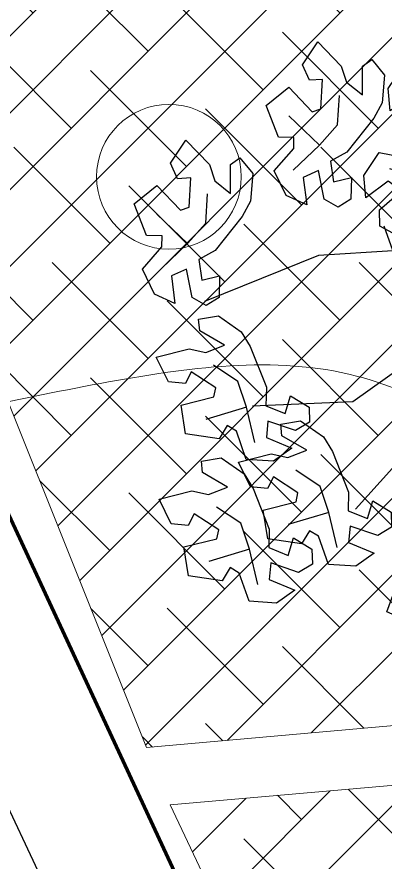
# Model space of a CAD drawing. Header units: millimetres. Extents: x 5637 to 6048, y 3385 to 3927.
# Drawn here: x 5682.96 to 5685.5, y 3628.25 to 3634.09 of the extents above; entities that cross this region are included whole.
import ezdxf

# ---------------------------------------------------------------- set-up
doc = ezdxf.new("R2010")
doc.units = ezdxf.units.MM
doc.layers.add('Contour Lines', color=253, linetype='Continuous')
doc.layers.add('trees old', color=116, linetype='Continuous')
doc.layers.add('fences', color=224, linetype='ограждение1', lineweight=80)
doc.layers.add('road', color=19, linetype='Continuous', lineweight=30)
doc.layers.add('plants1', color=7, linetype='Continuous', true_color=0x89ee5d)
doc.linetypes.add('ограждение1', pattern='A,0.25,-0.1,[133,ltypeshp.shx,S=0.1,R=0,X=-0.1,Y=0],-0.1,1', length=1.45)
pattern_1 = [(45, (2816.368087035456, -1263.747613335156), (-0.2651650429449553, 0.2651650429449554), []), (135, (2816.368087035456, -1263.747613335156), (-0.795495128834866, 0.2651650429449554), [0.9375, -0.5625])]

# ---------------------------------------------------------------- blocks, each defined once
blk = doc.blocks.new('212')
at = {"color": 48, "linetype": 'Continuous'}
for p, q in [((2813.16007876276, 4856.988571532712), (2813.306924864561, 4857.172663950223)), ((2813.306924864561, 4857.172663950223), (2813.494752338661, 4857.100017153288)), ((2813.494752338661, 4857.100017153288), (2813.429771482525, 4856.874955836553)), ((2813.607754812719, 4856.999659603623), (2813.676528172536, 4857.095839370851)), ((2813.676528172536, 4857.095839370851), (2813.867425895319, 4857.083225265852)), ((2812.245819424383, 4856.904788681891), (2812.352204320286, 4857.063799926326)), ((2812.352204320286, 4857.063799926326), (2812.514346156469, 4856.894903521278)), ((2813.867425895319, 4857.083225265852), (2813.802232425158, 4856.858343676233)), ((2813.212022623159, 4856.895204767917), (2813.16007876276, 4856.988571532712)), ((2813.16007876276, 4856.988571532712), (2813.16007876276, 4856.988571532712)), ((2813.254826192702, 4856.715811524313), (2813.323062952981, 4857.001099264884)), ((2813.658065874358, 4856.923607340262), (2813.607754812719, 4856.999659603623)), ((2812.66049170334, 4856.894046011892), (2812.72492325084, 4856.940200958462)), ((2812.72492325084, 4856.940200958462), (2812.813390427101, 4856.833483598158)), ((2813.476869568261, 4856.833131788528), (2813.658065874358, 4856.923607340262)), ((2812.294724939838, 4856.797143378532), (2812.245819424383, 4856.904788681891)), ((2812.514346156469, 4856.894903521278), (2812.551439742208, 4856.783326375136)), ((2812.660300125138, 4856.69589345905), (2812.66049170334, 4856.894046011892)), ((2812.838490291782, 4856.74001050255), (2812.944498907286, 4856.897258775966)), ((2812.944498907286, 4856.897258775966), (2813.14648994017, 4856.859264946688)), ((2813.14648994017, 4856.859264946688), (2813.212022623159, 4856.895204767917)), ((2813.429771482525, 4856.874955836553), (2813.476869568261, 4856.833131788528)), ((2813.802232425158, 4856.858343676233), (2813.724159683173, 4856.770431025947)), ((2812.385761501779, 4856.802682269169), (2812.294724939838, 4856.797143378532)), ((2812.373503227253, 4856.600515445055), (2812.385761501779, 4856.802682269169)), ((2812.813390427101, 4856.833483598158), (2812.797478618271, 4856.64232777646)), ((2811.994493891349, 4856.62311520042), (2812.151323810915, 4856.749459021021)), ((2812.151323810915, 4856.749459021021), (2812.313734788445, 4856.580645897039)), ((2812.551439742208, 4856.783326375136), (2812.660300125138, 4856.69589345905)), ((2813.015238918729, 4856.787191572333), (2813.254826192702, 4856.715811524313)), ((2813.439611971621, 4856.677585822039), (2813.621025683326, 4856.767881930853)), ((2813.724159683173, 4856.770431025947), (2813.702867735457, 4856.632449946066)), ((2812.489579916574, 4856.490482937175), (2812.502097465101, 4856.692737265549)), ((2812.852986282475, 4856.585754958683), (2812.838490291782, 4856.74001050255)), ((2813.006098343679, 4856.701169885105), (2812.852986282475, 4856.585754958683)), ((2813.098490719861, 4856.634638619583), (2813.006098343679, 4856.701169885105)), ((2813.254826192702, 4856.715811524313), (2813.439611971621, 4856.677585822039)), ((2813.702867735457, 4856.632449946066), (2813.874557689517, 4856.731358251311)), ((2813.874557689517, 4856.731358251311), (2813.946749525625, 4856.698639093623)), ((2813.946749525625, 4856.698639093623), (2813.898570183789, 4856.568660939156)), ((2814.492435695307, 4856.602229441427), (2814.618771163662, 4856.691917883452)), ((2814.618771163662, 4856.691917883452), (2814.807966692855, 4856.678736401872)), ((2812.797478618271, 4856.64232777646), (2812.73980475505, 4856.536473001317)), ((2812.947172870789, 4856.502106294247), (2813.098490719861, 4856.634638619583)), ((2814.807966692855, 4856.678736401872), (2814.876059267424, 4856.484806936448)), ((2812.080492424158, 4856.403902334082), (2811.994493891349, 4856.62311520042)), ((2812.313734788445, 4856.580645897039), (2812.373503227253, 4856.600515445055)), ((2812.992142128729, 4856.389241181211), (2813.138988230535, 4856.573333598722)), ((2813.197352544476, 4856.594095979402), (2813.084689283245, 4856.505511760675)), ((2813.138988230535, 4856.573333598722), (2813.326815704629, 4856.500686801786)), ((2813.307053957218, 4856.527100710757), (2813.197352544476, 4856.594095979402)), ((2813.898570183789, 4856.568660939156), (2813.725057836506, 4856.486858744514)), ((2814.668937481915, 4856.527343359685), (2814.492435695307, 4856.602229441427)), ((2812.364080245547, 4856.349571722137), (2812.151137308482, 4856.551301960791)), ((2812.73980475505, 4856.536473001317), (2812.553634007457, 4856.300434775274)), ((2813.604547870346, 4856.483875313934), (2813.307053957218, 4856.527100710757)), ((2814.657519139453, 4856.414057384857), (2814.668937481915, 4856.527343359685)), ((2814.748008023514, 4856.562436828067), (2814.80599509669, 4856.319265867152)), ((2814.939941548436, 4856.44601714803), (2814.994835772325, 4856.53769047203)), ((2814.994835772325, 4856.53769047203), (2814.994835772325, 4856.53769047203)), ((2814.994835772325, 4856.53769047203), (2815.227680691131, 4856.502565231621)), ((2812.364080245547, 4856.349571722137), (2812.489579916574, 4856.490482937175)), ((2812.948968699862, 4856.390512855995), (2812.947172870789, 4856.502106294247)), ((2812.947172870789, 4856.502106294247), (2812.947172870789, 4856.502106294247)), ((2813.084689283245, 4856.505511760675), (2813.171182613785, 4856.413184379182)), ((2813.326815704629, 4856.500686801786), (2813.261830056917, 4856.27562520086)), ((2813.439813387112, 4856.400328967929), (2813.508591538509, 4856.496509019351)), ((2813.508591538509, 4856.496509019351), (2813.69947967813, 4856.483894345967)), ((2813.725057836506, 4856.486858744514), (2813.604547870346, 4856.483875313934)), ((2813.69947967813, 4856.483894345967), (2813.63429099955, 4856.259013040538)), ((2814.371341187078, 4856.421501192288), (2814.467085974389, 4856.478832097798)), ((2814.467085974389, 4856.478832097798), (2814.467085974389, 4856.478832097798)), ((2814.467085974389, 4856.478832097798), (2814.657519139453, 4856.414057384857)), ((2814.876059267424, 4856.484806936448), (2814.939941548436, 4856.44601714803)), ((2815.227680691131, 4856.502565231621), (2815.258688113015, 4856.303570390891)), ((2812.187326569445, 4856.402194234355), (2812.080492424158, 4856.403902334082)), ((2812.080492424158, 4856.403902334082), (2812.080492424158, 4856.403902334082)), ((2812.185690258016, 4856.327470268865), (2812.187326569445, 4856.402194234355)), ((2813.171182613785, 4856.413184379182), (2813.039941175501, 4856.34111157321)), ((2813.086879975518, 4856.116480604429), (2813.155116735795, 4856.401768345)), ((2813.490129240332, 4856.324276988761), (2813.439813387112, 4856.400328967929)), ((2814.374041537615, 4856.318005913998), (2814.371341187078, 4856.421501192288)), ((2814.80599509669, 4856.319265867152), (2815.087166063451, 4856.402808425949)), ((2811.334828469638, 4856.225636511593), (2811.441203782387, 4856.384647187642)), ((2811.441203782387, 4856.384647187642), (2811.603345334378, 4856.215755574175)), ((2812.182480897328, 4856.177766434507), (2812.364080245547, 4856.349571722137)), ((2813.039941175501, 4856.34111157321), (2812.948968699862, 4856.390512855995)), ((2813.044085989134, 4856.295874416416), (2812.992142128729, 4856.389241181211)), ((2812.992142128729, 4856.389241181211), (2812.992142128729, 4856.389241181211)), ((2814.538798593485, 4856.361446440616), (2814.502092497334, 4856.240380813962)), ((2814.671839157597, 4856.308169070695), (2814.538798593485, 4856.361446440616)), ((2812.051791515508, 4856.171539424296), (2812.185690258016, 4856.327470268865)), ((2812.553634007457, 4856.300434775274), (2812.4407588816, 4856.238933523175)), ((2812.670539283017, 4856.140679298473), (2812.776552690101, 4856.297927856079)), ((2812.776552690101, 4856.297927856079), (2812.978538931405, 4856.25993374261)), ((2812.978538931405, 4856.25993374261), (2813.044085989134, 4856.295874416416)), ((2813.261830056917, 4856.27562520086), (2813.308923351076, 4856.233800868643)), ((2813.308923351076, 4856.233800868643), (2813.490129240332, 4856.324276988761)), ((2814.502092497334, 4856.240380813962), (2814.374041537615, 4856.318005913998)), ((2814.668665160291, 4856.179677341532), (2814.671839157597, 4856.308169070695)), ((2814.80599509669, 4856.319265867152), (2814.865282057154, 4856.140114575103)), ((2815.258688113015, 4856.303570390891), (2815.03129120358, 4856.247326705528)), ((2811.383733700905, 4856.117995999814), (2811.334828469638, 4856.225636511593)), ((2811.749500748599, 4856.214893841594), (2811.81392271294, 4856.261048219779)), ((2811.81392271294, 4856.261048219779), (2811.90239947236, 4856.154331427861)), ((2812.4407588816, 4856.238933523175), (2812.461140691871, 4856.097077010296)), ((2813.63429099955, 4856.259013040538), (2813.556213465988, 4856.171100106062)), ((2814.105834354394, 4856.127201132689), (2814.232179690104, 4856.216885351516)), ((2814.232179690104, 4856.216885351516), (2814.421356052976, 4856.203702733167)), ((2815.03129120358, 4856.247326705528), (2815.018606759961, 4856.185627465327)), ((2811.603345334378, 4856.215755574175), (2811.640448219082, 4856.104183788001)), ((2811.749309170393, 4856.016741288751), (2811.749500748599, 4856.214893841594)), ((2812.134959262877, 4856.001108532534), (2812.051791515508, 4856.171539424296)), ((2812.356221582518, 4856.173592924963), (2812.252396204944, 4856.126842154663)), ((2812.395337466896, 4855.976276303529), (2812.356221582518, 4856.173592924963)), ((2812.847297493121, 4856.187860936643), (2813.086879975518, 4856.116480604429)), ((2813.271665754432, 4856.078254902154), (2813.45307467456, 4856.168550726774)), ((2813.556213465988, 4856.171100106062), (2813.534921518273, 4856.033119026181)), ((2814.421356052976, 4856.203702733167), (2814.489448343352, 4856.009778059324)), ((2814.779988041633, 4855.900418510245), (2814.668665160291, 4856.179677341532)), ((2815.018606759961, 4856.185627465327), (2815.187564526233, 4856.073927746558)), ((2811.47476096388, 4856.123529530487), (2811.383733700905, 4856.117995999814)), ((2811.462512272508, 4855.921363274757), (2811.47476096388, 4856.123529530487)), ((2811.640448219082, 4856.104183788001), (2811.749309170393, 4856.016741288751)), ((2811.90239947236, 4856.154331427861), (2811.886482871948, 4855.963175321971)), ((2812.252396204944, 4856.126842154663), (2812.275805949245, 4855.936527908528)), ((2812.461140691871, 4856.097077010296), (2812.584349417527, 4856.125820615424)), ((2812.584349417527, 4856.125820615424), (2812.581140056839, 4855.976116781067)), ((2812.685044856867, 4855.98642432299), (2812.670539283017, 4856.140679298473)), ((2812.838147334913, 4856.101838681027), (2812.685044856867, 4855.98642432299)), ((2812.930554085834, 4856.035308268082), (2812.838147334913, 4856.101838681027)), ((2813.086879975518, 4856.116480604429), (2813.271665754432, 4856.078254902154)), ((2813.534921518273, 4856.033119026181), (2813.706621055491, 4856.132027899811)), ((2813.706621055491, 4856.132027899811), (2813.77880330844, 4856.099308173739)), ((2814.282346008352, 4856.052310827749), (2814.105834354394, 4856.127201132689)), ((2814.865282057154, 4856.140114575103), (2815.034183296111, 4856.028151848154)), ((2815.187564526233, 4856.073927746558), (2815.228279306609, 4856.15553749849)), ((2815.228279306609, 4856.15553749849), (2815.345958750268, 4856.1440623792)), ((2815.345958750268, 4856.1440623792), (2815.430472145525, 4855.972427446607)), ((2811.083493353446, 4855.943962461738), (2811.24033285617, 4856.070306850722)), ((2811.24033285617, 4856.070306850722), (2811.402734250542, 4855.901493158356)), ((2813.56237974049, 4855.969280748158), (2813.68871520885, 4856.058969190183)), ((2813.68871520885, 4856.058969190183), (2813.877911022231, 4856.045782917024)), ((2813.77880330844, 4856.099308173739), (2813.730623966606, 4855.969330019271)), ((2813.877911022231, 4856.045782917024), (2813.94599852103, 4855.851857958988)), ((2814.270927665891, 4855.939024852921), (2814.282346008352, 4856.052310827749)), ((2814.361406966797, 4856.087403727746), (2814.419384456812, 4855.844232198449)), ((2814.553345283297, 4855.970984331901), (2814.608234431411, 4856.062662163289)), ((2814.608234431411, 4856.062662163289), (2814.608234431411, 4856.062662163289)), ((2814.608234431411, 4856.062662163289), (2814.841089217568, 4856.027532699683)), ((2811.578588961833, 4855.811330766876), (2811.591096643005, 4856.013589318448)), ((2812.275805949245, 4855.936527908528), (2812.134959262877, 4856.001108532534)), ((2812.779236236763, 4855.902775942746), (2812.930554085834, 4856.035308268082)), ((2813.029411118872, 4855.994765343709), (2812.916752649218, 4855.906181409171)), ((2813.13911253161, 4855.927770075066), (2813.029411118872, 4855.994765343709)), ((2813.984740130356, 4855.946468091968), (2814.080484917669, 4856.003798997477)), ((2814.080484917669, 4856.003798997477), (2814.080484917669, 4856.003798997477)), ((2814.080484917669, 4856.003798997477), (2814.270927665891, 4855.939024852921)), ((2814.489448343352, 4856.009778059324), (2814.553345283297, 4855.970984331901)), ((2814.841089217568, 4856.027532699683), (2814.872077473136, 4855.828536722186)), ((2811.169496677837, 4855.724749879591), (2811.083493353446, 4855.943962461738)), ((2811.886482871948, 4855.963175321971), (2811.828813800309, 4855.857320831019)), ((2812.49287187074, 4855.922037444489), (2812.395337466896, 4855.976276303529)), ((2812.395337466896, 4855.976276303529), (2812.395337466896, 4855.976276303529)), ((2812.581140056839, 4855.976116781067), (2812.49287187074, 4855.922037444489)), ((2813.436611236319, 4855.884544962435), (2813.13911253161, 4855.927770075066)), ((2813.730623966606, 4855.969330019271), (2813.557121202475, 4855.887528393014)), ((2813.738881527097, 4855.894394666418), (2813.56237974049, 4855.969280748158)), ((2813.817952352893, 4855.929483343219), (2813.875934350296, 4855.686316889695)), ((2813.987440480894, 4855.842972813678), (2813.984740130356, 4855.946468091968)), ((2814.419384456812, 4855.844232198449), (2814.700574305696, 4855.927780685593)), ((2815.087955568337, 4855.940115488473), (2814.957803237691, 4855.88956732468)), ((2815.203130910835, 4855.91646114416), (2815.087955568337, 4855.940115488473)), ((2815.430472145525, 4855.972427446607), (2815.203130910835, 4855.91646114416)), ((2811.453089290806, 4855.67041955184), (2811.240146353744, 4855.872149790492)), ((2811.402734250542, 4855.901493158356), (2811.462512272508, 4855.921363274757)), ((2812.781022482673, 4855.791181936108), (2812.779236236763, 4855.902775942746)), ((2812.779236236763, 4855.902775942746), (2812.779236236763, 4855.902775942746)), ((2812.916752649218, 4855.906181409171), (2813.003236396595, 4855.813853459297)), ((2813.557121202475, 4855.887528393014), (2813.436611236319, 4855.884544962435)), ((2813.727463184637, 4855.78110869159), (2813.738881527097, 4855.894394666418)), ((2814.009885593625, 4855.81306845476), (2814.064779817507, 4855.904741778759)), ((2814.064779817507, 4855.904741778759), (2814.064779817507, 4855.904741778759)), ((2814.064779817507, 4855.904741778759), (2814.297624736314, 4855.869616538352)), ((2814.152197536764, 4855.886413340298), (2814.11548185745, 4855.765347145256)), ((2814.285242608266, 4855.833141046147), (2814.152197536764, 4855.886413340298)), ((2814.297624736314, 4855.869616538352), (2814.328632158197, 4855.670621697624)), ((2814.842824428766, 4855.7975423741), (2814.779988041633, 4855.900418510245)), ((2814.957803237691, 4855.88956732468), (2815.129315988288, 4855.790323929658)), ((2811.453089290806, 4855.67041955184), (2811.578588961833, 4855.811330766876)), ((2811.828813800309, 4855.857320831019), (2811.642633185366, 4855.621286828172)), ((2813.003236396595, 4855.813853459297), (2812.871994958316, 4855.741780653326)), ((2813.441285232261, 4855.788552499021), (2813.537030019573, 4855.84588340453)), ((2813.537030019573, 4855.84588340453), (2813.537030019573, 4855.84588340453)), ((2813.537030019573, 4855.84588340453), (2813.727463184637, 4855.78110869159)), ((2813.94599852103, 4855.851857958988), (2814.009885593625, 4855.81306845476)), ((2814.11548185745, 4855.765347145256), (2813.987440480894, 4855.842972813678)), ((2814.28207847831, 4855.704645093788), (2814.285242608266, 4855.833141046147)), ((2814.419384456812, 4855.844232198449), (2814.478681000433, 4855.665081474782)), ((2814.872077473136, 4855.828536722186), (2814.644680563701, 4855.772293036823)), ((2812.871994958316, 4855.741780653326), (2812.781022482673, 4855.791181936108)), ((2812.97816563348, 4855.31792952516), (2812.81147262146, 4855.790804926833)), ((2813.443985582798, 4855.685057220732), (2813.441285232261, 4855.788552499021)), ((2813.875934350296, 4855.686316889695), (2814.157110108634, 4855.769859732682)), ((2814.644680563701, 4855.772293036823), (2814.632015286403, 4855.710594933391)), ((2815.000420175642, 4855.688188462853), (2814.842824428766, 4855.7975423741)), ((2815.129315988288, 4855.790323929658), (2815.137076276897, 4855.711449825403)), ((2811.276335614704, 4855.723042064057), (2811.169496677837, 4855.724749879591)), ((2811.169496677837, 4855.724749879591), (2811.169496677837, 4855.724749879591)), ((2811.274689720113, 4855.648317530182), (2811.276335614704, 4855.723042064057)), ((2813.608737847091, 4855.728497463156), (2813.572036542517, 4855.607432120692)), ((2813.741783202781, 4855.675220377428), (2813.608737847091, 4855.728497463156)), ((2814.393377401755, 4855.42538484154), (2814.28207847831, 4855.704645093788)), ((2814.632015286403, 4855.710594933391), (2814.800963469512, 4855.598894646238)), ((2815.137076276897, 4855.711449825403), (2815.000420175642, 4855.688188462853)), ((2811.140790977603, 4855.492386685615), (2811.274689720113, 4855.648317530182)), ((2811.271489942582, 4855.49861426421), (2811.453089290806, 4855.67041955184)), ((2813.572036542517, 4855.607432120692), (2813.443985582798, 4855.685057220732)), ((2813.738609205474, 4855.546728648262), (2813.741783202781, 4855.675220377428)), ((2813.875934350296, 4855.686316889695), (2813.93522610234, 4855.507165881836)), ((2814.328632158197, 4855.670621697624), (2814.101235248763, 4855.614378012258)), ((2814.478681000433, 4855.665081474782), (2814.647572372035, 4855.55312297103)), ((2814.800963469512, 4855.598894646238), (2814.841678249887, 4855.680504398169)), ((2814.841678249887, 4855.680504398169), (2814.959347826193, 4855.669033502074)), ((2814.959347826193, 4855.669033502074), (2815.043870520419, 4855.497403929445)), ((2811.642633185366, 4855.621286828172), (2811.529758343701, 4855.559780784492)), ((2812.356939811203, 4855.587169913345), (2811.568480681108, 4855.269705339804)), ((2812.871528484901, 4855.620416932049), (2812.356939811203, 4855.587169913345)), ((2814.101235248763, 4855.614378012258), (2814.088550805148, 4855.55267877206)), ((2811.529758343701, 4855.559780784492), (2811.550149452933, 4855.417929631578)), ((2813.849932371013, 4855.267465025397), (2813.738609205474, 4855.546728648262)), ((2814.088550805148, 4855.55267877206), (2814.257508571416, 4855.440979053289)), ((2814.257508571416, 4855.440979053289), (2814.298223351791, 4855.522588805222)), ((2814.298223351791, 4855.522588805222), (2814.415902795451, 4855.511113685929)), ((2811.223958724978, 4855.321955793852), (2811.140790977603, 4855.492386685615)), ((2811.445221044619, 4855.494440186279), (2811.341405250203, 4855.447689984365)), ((2811.484346512155, 4855.297124133232), (2811.445221044619, 4855.494440186279)), ((2813.212842867147, 4855.111737475235), (2813.244336374849, 4855.510397453063)), ((2813.244336374849, 4855.510397453063), (2813.778112038805, 4855.447632841164)), ((2813.93522610234, 4855.507165881836), (2814.104127341293, 4855.395203154888)), ((2814.415902795451, 4855.511113685929), (2814.500425205486, 4855.339488904882)), ((2814.701354511617, 4855.465082388152), (2814.571211764132, 4855.414534792743)), ((2814.816529854113, 4855.44142804384), (2814.701354511617, 4855.465082388152)), ((2815.043870520419, 4855.497403929445), (2814.816529854113, 4855.44142804384)), ((2811.341405250203, 4855.447689984365), (2811.364805411341, 4855.257375169845)), ((2811.550149452933, 4855.417929631578), (2811.673348879629, 4855.446667876742)), ((2811.673348879629, 4855.446667876742), (2811.670149102098, 4855.296964610769)), ((2814.45623267101, 4855.322514633744), (2814.393377401755, 4855.42538484154)), ((2814.571211764132, 4855.414534792743), (2814.742714931568, 4855.315290829338)), ((2811.364805411341, 4855.257375169845), (2811.223958724978, 4855.321955793852)), ((2811.581871332839, 4855.242884705808), (2811.484346512155, 4855.297124133232)), ((2811.484346512155, 4855.297124133232), (2811.484346512155, 4855.297124133232)), ((2811.670149102098, 4855.296964610769), (2811.581871332839, 4855.242884705808)), ((2814.157899613521, 4855.307166795206), (2814.027747282878, 4855.256618631412)), ((2814.273074956018, 4855.283512450891), (2814.157899613521, 4855.307166795206)), ((2814.500425205486, 4855.339488904882), (2814.273074956018, 4855.283512450891)), ((2814.613819118921, 4855.213155362531), (2814.45623267101, 4855.322514633744)), ((2814.742714931568, 4855.315290829338), (2814.750474935983, 4855.236421516664)), ((2813.912768473949, 4855.164593680832), (2813.849932371013, 4855.267465025397)), ((2814.027747282878, 4855.256618631412), (2814.199260033472, 4855.157375236389)), ((2814.750474935983, 4855.236421516664), (2814.613819118921, 4855.213155362531)), ((2811.52871876694, 4855.147708354421), (2811.665389242934, 4855.170970569546)), ((2811.665389242934, 4855.170970569546), (2811.822970615071, 4855.06161580572)), ((2814.207934644145, 4855.13840114603), (2814.296202830245, 4855.192480482604)), ((2814.296202830245, 4855.192480482604), (2814.393727650926, 4855.138241055182)), ((2814.53667849604, 4854.987675772433), (2814.513268751739, 4855.177990018567)), ((2814.513268751739, 4855.177990018567), (2814.654115153915, 4855.11341418614)), ((2814.915462128589, 4855.140834979978), (2815.003739613654, 4855.194919676518)), ((2815.003739613654, 4855.194919676518), (2815.101255135369, 4855.14067488913)), ((2815.244205696286, 4854.990114397963), (2815.220801027763, 4855.180424136709)), ((2815.220801027763, 4855.180424136709), (2815.361642638353, 4855.115848020089)), ((2811.536479055548, 4855.068834250164), (2811.52871876694, 4855.147708354421)), ((2813.212842867147, 4855.111737475235), (2813.161841549171, 4855.09889853295)), ((2813.274046719384, 4855.110972611317), (2813.212842867147, 4855.111737475235)), ((2813.334212575766, 4855.062364762293), (2813.274046719384, 4855.110972611317)), ((2814.070359429248, 4855.055239485391), (2813.912768473949, 4855.164593680832)), ((2814.199260033472, 4855.157375236389), (2814.20702032208, 4855.078501132135)), ((2814.204725283456, 4854.988697311669), (2814.207934644145, 4855.13840114603)), ((2814.393727650926, 4855.138241055182), (2814.393727650926, 4855.138241055182)), ((2814.393727650926, 4855.138241055182), (2814.432843251112, 4854.940929225328)), ((2814.654115153915, 4855.11341418614), (2814.737283185478, 4854.942978502799)), ((2814.912262066865, 4854.991136505584), (2814.915462128589, 4855.140834979978)), ((2815.101255135369, 4855.14067488913), (2815.101255135369, 4855.14067488913)), ((2815.101255135369, 4855.14067488913), (2815.140380318712, 4854.943363627661)), ((2815.361642638353, 4855.115848020089), (2815.444819968885, 4854.945417696711)), ((2811.707991806141, 4854.969590855142), (2811.536479055548, 4855.068834250164)), ((2811.822970615071, 4855.06161580572), (2811.885816585361, 4854.958740237961)), ((2813.132678953646, 4855.058677353823), (2813.122013815105, 4854.977200575157)), ((2813.161841549171, 4855.09889853295), (2813.132678953646, 4855.058677353823)), ((2813.321092999452, 4854.961628879092), (2813.334212575766, 4855.062364762293)), ((2814.20702032208, 4855.078501132135), (2814.070359429248, 4855.055239485391)), ((2814.327924425955, 4855.017440348415), (2814.204725283456, 4854.988697311669)), ((2814.348306236221, 4854.875583835537), (2814.327924425955, 4855.017440348415)), ((2815.035451910398, 4855.019874182365), (2814.912262066865, 4854.991136505584)), ((2815.055843303822, 4854.878018237871), (2815.035451910398, 4855.019874182365)), ((2811.235328258273, 4854.886721434249), (2811.462664133001, 4854.942697035663)), ((2811.462664133001, 4854.942697035663), (2811.577849058657, 4854.919043259734)), ((2811.577849058657, 4854.919043259734), (2811.707991806141, 4854.969590855142)), ((2811.885816585361, 4854.958740237961), (2811.997129883545, 4854.67948083829)), ((2813.121229512425, 4854.953131115215), (2812.593401918863, 4854.577296077027)), ((2813.122013815105, 4854.977200575157), (2813.121229512425, 4854.953131115215)), ((2813.121229512425, 4854.953131115215), (2813.175199853658, 4854.911128036661)), ((2813.275901076806, 4854.90321393998), (2813.321092999452, 4854.961628879092)), ((2814.606593803657, 4854.936751492589), (2814.424994171245, 4854.764950996536)), ((2814.432843251112, 4854.940929225328), (2814.53667849604, 4854.987675772433)), ((2814.737283185478, 4854.942978502799), (2814.603384442968, 4854.787047658231)), ((2815.3141212881, 4854.939185326539), (2815.132521655688, 4854.767384830488)), ((2815.140380318712, 4854.943363627661), (2815.244205696286, 4854.990114397963)), ((2815.444819968885, 4854.945417696711), (2815.310921226377, 4854.789486852144)), ((2811.319850668308, 4854.715096653199), (2811.235328258273, 4854.886721434249)), ((2813.175199853658, 4854.911128036661), (2813.240686953889, 4854.880141352921)), ((2813.240686953889, 4854.880141352921), (2813.275901076806, 4854.90321393998)), ((2813.275563313323, 4854.903395861256), (2813.383684374646, 4854.859478710135)), ((2814.235440693528, 4854.81408315182), (2814.348306236221, 4854.875583835537)), ((2814.942977761128, 4854.816517554156), (2815.055843303822, 4854.878018237871)), ((2811.800522569841, 4854.719044173101), (2811.631626122466, 4854.831007184245)), ((2813.383684374646, 4854.859478710135), (2813.474389565411, 4854.393982866287)), ((2814.756782771445, 4854.580482698731), (2814.942977761128, 4854.816517554156)), ((2811.478240100761, 4854.785231001648), (2811.437520528811, 4854.703620965523)), ((2811.647193075453, 4854.673530998686), (2811.478240100761, 4854.785231001648)), ((2814.049260078585, 4854.578049148974), (2814.235440693528, 4854.81408315182)), ((2814.424994171245, 4854.764950996536), (2814.299485201252, 4854.624034421537)), ((2814.424994171245, 4854.764950996536), (2814.637937392501, 4854.563215966305)), ((2814.603384442968, 4854.787047658231), (2814.601748131538, 4854.712323692741)), ((2815.132521655688, 4854.767384830488), (2815.007022268853, 4854.62646882387)), ((2815.132521655688, 4854.767384830488), (2815.345464876944, 4854.565649800254)), ((2815.310921226377, 4854.789486852144), (2815.309275615982, 4854.714757526689)), ((2811.437520528811, 4854.703620965523), (2811.319850668308, 4854.715096653199)), ((2811.859814321881, 4854.539893165244), (2811.800522569841, 4854.719044173101)), ((2814.601748131538, 4854.712323692741), (2814.708577485245, 4854.710615308821)), ((2814.708577485245, 4854.710615308821), (2814.708577485245, 4854.710615308821)), ((2814.708577485245, 4854.710615308821), (2814.794571226477, 4854.491402158291)), ((2815.309275615982, 4854.714757526689), (2815.416099893914, 4854.713053650158)), ((2815.416099893914, 4854.713053650158), (2815.416099893914, 4854.713053650158)), ((2815.416099893914, 4854.713053650158), (2815.502108009886, 4854.493841352204)), ((2811.634518214991, 4854.611832326871), (2811.647193075453, 4854.673530998686)), ((2811.997129883545, 4854.67948083829), (2811.993956170431, 4854.550984317546)), ((2813.424082542587, 4854.652135619488), (2813.037993478343, 4854.309210984502)), ((2811.407121305561, 4854.555588641506), (2811.634518214991, 4854.611832326871)), ((2812.127001241928, 4854.497712023398), (2812.16371212966, 4854.618777934245)), ((2812.16371212966, 4854.618777934245), (2812.29176308938, 4854.541152834207)), ((2813.80883813023, 4854.284409841612), (2814.091074646983, 4854.630738882629)), ((2814.299485201252, 4854.624034421537), (2814.286977235887, 4854.421780661545)), ((2815.007022268853, 4854.62646882387), (2814.994514303484, 4854.424215063881)), ((2811.438119144286, 4854.356593232394), (2811.407121305561, 4854.555588641506)), ((2811.859814321881, 4854.539893165244), (2811.578628980385, 4854.456349753873)), ((2811.917801395058, 4854.296722204331), (2811.859814321881, 4854.539893165244)), ((2812.593401918863, 4854.577296077027), (2811.901601262198, 4854.547891663305)), ((2811.993956170431, 4854.550984317546), (2812.127001241928, 4854.497712023398)), ((2812.29176308938, 4854.541152834207), (2812.294453856761, 4854.437656987534)), ((2813.991586499551, 4854.472189582251), (2814.049260078585, 4854.578049148974)), ((2814.475330329381, 4854.533871461672), (2814.415561890573, 4854.514001913655)), ((2814.637741306911, 4854.365058337692), (2814.475330329381, 4854.533871461672)), ((2814.699118491383, 4854.474628491971), (2814.756782771445, 4854.580482698731)), ((2815.182867396982, 4854.536305864007), (2815.123089375016, 4854.516435747603)), ((2815.345268791354, 4854.367492171641), (2815.182867396982, 4854.536305864007)), ((2813.975674690725, 4854.281033760552), (2813.991586499551, 4854.472189582251)), ((2814.415561890573, 4854.514001913655), (2814.403313199205, 4854.311835657927)), ((2814.794571226477, 4854.491402158291), (2814.637741306911, 4854.365058337692)), ((2814.683202175168, 4854.283467594502), (2814.699118491383, 4854.474628491971)), ((2815.123089375016, 4854.516435747603), (2815.110850266805, 4854.314270060261)), ((2815.502108009886, 4854.493841352204), (2815.345268791354, 4854.367492171641)), ((2811.725853495396, 4854.413141031792), (2811.670959271512, 4854.321467707792)), ((2811.789750151147, 4854.374352095948), (2811.725853495396, 4854.413141031792)), ((2812.008280695964, 4854.445101079157), (2811.996857561922, 4854.331814820138)), ((2812.198713861028, 4854.380326366217), (2812.008280695964, 4854.445101079157)), ((2812.096865440841, 4854.422499840841), (2812.233516466323, 4854.445765710778)), ((2812.104625445256, 4854.343630528166), (2812.096865440841, 4854.422499840841)), ((2812.294453856761, 4854.437656987534), (2812.198713861028, 4854.380326366217)), ((2812.233516466323, 4854.445765710778), (2812.391107705813, 4854.336406723758)), ((2814.12877457585, 4854.418624468044), (2814.128573414486, 4854.22047134682)), ((2814.237616360845, 4854.33118083203), (2814.12877457585, 4854.418624468044)), ((2814.836302060288, 4854.421058301996), (2814.836100614737, 4854.222909972349)), ((2814.945147784289, 4854.33362932491), (2814.836302060288, 4854.421058301996)), ((2811.670959271512, 4854.321467707792), (2811.438119144286, 4854.356593232394)), ((2811.857837934141, 4854.180422346335), (2811.789750151147, 4854.374352095948)), ((2812.198713861028, 4854.380326366217), (2812.198713861028, 4854.380326366217)), ((2813.474389565411, 4854.393982866287), (2813.80883813023, 4854.284409841612)), ((2811.670959271512, 4854.321467707792), (2811.670959271512, 4854.321467707792)), ((2811.996857561922, 4854.331814820138), (2812.173364140111, 4854.256929022588)), ((2812.276128612693, 4854.244386564759), (2812.104625445256, 4854.343630528166)), ((2812.391107705813, 4854.336406723758), (2812.453953391907, 4854.233535947578)), ((2813.037993478343, 4854.309210984502), (2812.612137949232, 4853.83682640276)), ((2814.137497006488, 4854.257616845896), (2814.225774775746, 4854.311696750859)), ((2814.225774775746, 4854.311696750859), (2814.323299596427, 4854.257457323434)), ((2814.274718961357, 4854.219613837432), (2814.237616360845, 4854.33118083203)), ((2814.403313199205, 4854.311835657927), (2814.494340177987, 4854.317373980179)), ((2814.466240858378, 4854.106891472302), (2814.44284069724, 4854.297206286818)), ((2814.44284069724, 4854.297206286818), (2814.583692175185, 4854.232625947004)), ((2814.494340177987, 4854.317373980179), (2814.543245693442, 4854.209728676821)), ((2814.982251237377, 4854.222047955575), (2814.945147784289, 4854.33362932491)), ((2815.110850266805, 4854.314270060261), (2815.201867662426, 4854.319807814128)), ((2815.201867662426, 4854.319807814128), (2815.250772893693, 4854.21216730235)), ((2812.173364140111, 4854.256929022588), (2812.047028671751, 4854.167240580562)), ((2812.145976282046, 4854.193838400966), (2812.276128612693, 4854.244386564759)), ((2812.453953391907, 4854.233535947578), (2812.565266690096, 4853.954276547907)), ((2813.812222660319, 4854.177243030528), (2813.943464098603, 4854.249315836499)), ((2813.943464098603, 4854.249315836499), (2814.034441365823, 4854.199914837909)), ((2814.064151450145, 4854.174316968634), (2813.975674690725, 4854.281033760552)), ((2814.134297228957, 4854.107913579923), (2814.137497006488, 4854.257616845896)), ((2814.323299596427, 4854.257457323434), (2814.323299596427, 4854.257457323434)), ((2814.323299596427, 4854.257457323434), (2814.362425063963, 4854.060141270384)), ((2814.583692175185, 4854.232625947004), (2814.666855130978, 4854.062194771049)), ((2814.771688517746, 4854.176751370968), (2814.683202175168, 4854.283467594502)), ((2811.548935377861, 4854.167597148052), (2811.685605569662, 4854.190864154759)), ((2811.685605569662, 4854.190864154759), (2811.843187225991, 4854.081504599353)), ((2811.803474079597, 4854.161527295406), (2812.03081052271, 4854.217493313663)), ((2812.047028671751, 4854.167240580562), (2811.857837934141, 4854.180422346335)), ((2812.03081052271, 4854.217493313663), (2812.145976282046, 4854.193838400966)), ((2813.898711199277, 4854.084915364844), (2813.812222660319, 4854.177243030528)), ((2814.034441365823, 4854.199914837909), (2814.036227611732, 4854.088320831272)), ((2814.128573414486, 4854.22047134682), (2814.064151450145, 4854.174316968634)), ((2814.436870380698, 4854.05071800077), (2814.274718961357, 4854.219613837432)), ((2814.543245693442, 4854.209728676821), (2814.436870380698, 4854.05071800077)), ((2814.836100614737, 4854.222909972349), (2814.771688517746, 4854.176751370968)), ((2815.144397865141, 4854.053151834719), (2814.982251237377, 4854.222047955575)), ((2815.250772893693, 4854.21216730235), (2815.144397865141, 4854.053151834719)), ((2811.556695666468, 4854.088723043798), (2811.548935377861, 4854.167597148052)), ((2811.88798775905, 4853.989887571237), (2811.803474079597, 4854.161527295406)), ((2814.257496655648, 4854.136651825088), (2814.134297228957, 4854.107913579923)), ((2814.277887764884, 4853.994800672175), (2814.257496655648, 4854.136651825088)), ((2811.728208132869, 4853.989484440355), (2811.556695666468, 4854.088723043798)), ((2811.843187225991, 4854.081504599353), (2811.906032912089, 4853.978633823174)), ((2812.046372115731, 4854.060026427072), (2812.005666918518, 4853.978417243524)), ((2812.215330166195, 4853.948321916725), (2812.046372115731, 4854.060026427072)), ((2812.368659660583, 4853.993835091139), (2812.199763213209, 4854.105798102279)), ((2813.084839881891, 4854.021766754744), (2813.258342646021, 4854.103568381004)), ((2813.258342646021, 4854.103568381004), (2813.378852612176, 4854.106551811582)), ((2813.378852612176, 4854.106551811582), (2813.676346525309, 4854.063326414761)), ((2813.676346525309, 4854.063326414761), (2813.786047653854, 4853.996335937696)), ((2813.786047653854, 4853.996335937696), (2813.898711199277, 4854.084915364844)), ((2814.036227611732, 4854.088320831272), (2813.884909762662, 4853.955788505937)), ((2814.036227611732, 4854.088320831272), (2814.036227611732, 4854.088320831272)), ((2814.362425063963, 4854.060141270384), (2814.466240858378, 4854.106891472302)), ((2814.666855130978, 4854.062194771049), (2814.53296118005, 4853.906264210674)), ((2813.036655748479, 4853.891788316085), (2813.084839881891, 4854.021766754744)), ((2813.977311722005, 4853.889257808798), (2814.130414200047, 4854.004672166835)), ((2814.130414200047, 4854.004672166835), (2814.144919773902, 4853.850417191351)), ((2814.536160957581, 4854.055967476649), (2814.354556817781, 4853.884161904826)), ((2811.255553599775, 4853.906625171004), (2811.482880743922, 4853.962585829297)), ((2811.482880743922, 4853.962585829297), (2811.598065669577, 4853.938932053366)), ((2811.598065669577, 4853.938932053366), (2811.728208132869, 4853.989484440355)), ((2812.005666918518, 4853.978417243524), (2811.88798775905, 4853.989887571237)), ((2811.906032912089, 4853.978633823174), (2812.017346210274, 4853.699374423502)), ((2812.202655021542, 4853.886628036488), (2812.215330166195, 4853.948321916725)), ((2812.427951128432, 4853.814688874862), (2812.368659660583, 4853.993835091139)), ((2812.565266690096, 4853.954276547907), (2812.56210256014, 4853.825780595547)), ((2813.280542330227, 4853.957977747835), (2813.108842793005, 4853.859068874208)), ((2813.259250382508, 4853.819996667954), (2813.280542330227, 4853.957977747835)), ((2813.884909762662, 4853.955788505937), (2813.977311722005, 4853.889257808798)), ((2814.165012923221, 4853.933294628495), (2814.277887764884, 4853.994800672175)), ((2811.340067279228, 4853.734985446833), (2811.255553599775, 4853.906625171004)), ((2811.975258112107, 4853.830384351124), (2812.202655021542, 4853.886628036488)), ((2812.695147631636, 4853.7725083014), (2812.731848936211, 4853.893573643863)), ((2812.731848936211, 4853.893573643863), (2812.859890312772, 4853.815947975441)), ((2813.108842793005, 4853.859068874208), (2813.036655748479, 4853.891788316085)), ((2813.543793302486, 4853.912841587672), (2813.362384382358, 4853.822545763051)), ((2813.728583872978, 4853.874616169589), (2813.543793302486, 4853.912841587672)), ((2813.978832308277, 4853.697260625646), (2814.165012923221, 4853.933294628495)), ((2814.354556817781, 4853.884161904826), (2814.22905714675, 4853.743250689789)), ((2814.354556817781, 4853.884161904826), (2814.567504546421, 4853.682431950365)), ((2814.53296118005, 4853.906264210674), (2814.531310493882, 4853.831539392608)), ((2811.820739180761, 4853.738932966734), (2811.651842733386, 4853.850895977877)), ((2812.006255950837, 4853.631388942011), (2811.975258112107, 4853.830384351124)), ((2812.56210256014, 4853.825780595547), (2812.695147631636, 4853.7725083014)), ((2813.728583872978, 4853.874616169589), (2813.6603471127, 4853.58932842902)), ((2813.968161563793, 4853.803235553185), (2813.728583872978, 4853.874616169589)), ((2814.144919773902, 4853.850417191351), (2814.038906366818, 4853.693168633744)), ((2814.531310493882, 4853.831539392608), (2814.638149430746, 4853.829831577074)), ((2814.638149430746, 4853.829831577074), (2814.638149430746, 4853.829831577074)), ((2814.638149430746, 4853.829831577074), (2814.724152755136, 4853.610618994927)), ((2811.498456427489, 4853.805124586861), (2811.457736855537, 4853.723514550736)), ((2811.667409686372, 4853.69341979232), (2811.498456427489, 4853.805124586861)), ((2812.427951128432, 4853.814688874862), (2812.146766071128, 4853.731140671912)), ((2812.485928618451, 4853.571517345566), (2812.427951128432, 4853.814688874862)), ((2812.859890312772, 4853.815947975441), (2812.862600246468, 4853.712453265536)), ((2813.181168057369, 4853.732083449286), (2813.259250382508, 4853.819996667954)), ((2811.457736855537, 4853.723514550736), (2811.340067279228, 4853.734985446833)), ((2811.880030648609, 4853.559786750459), (2811.820739180761, 4853.738932966734)), ((2812.576417786707, 4853.719891997194), (2812.564994368472, 4853.606610529755)), ((2812.766860250738, 4853.655122644218), (2812.576417786707, 4853.719891997194)), ((2812.862600246468, 4853.712453265536), (2812.766860250738, 4853.655122644218)), ((2813.115979378784, 4853.507202143858), (2813.181168057369, 4853.732083449286)), ((2813.506540497419, 4853.757295905371), (2813.325334608164, 4853.666819785255)), ((2813.488648143867, 4853.490409972232), (2813.553628999997, 4853.715471288963)), ((2813.553628999997, 4853.715471288963), (2813.506540497419, 4853.757295905371)), ((2813.836920125514, 4853.731162747212), (2813.771377859362, 4853.6952223576)), ((2814.038906366818, 4853.693168633744), (2813.836920125514, 4853.731162747212)), ((2814.22905714675, 4853.743250689789), (2814.216549465576, 4853.540992138221)), ((2811.654734541719, 4853.631725912083), (2811.667409686372, 4853.69341979232)), ((2812.017346210274, 4853.699374423502), (2812.014172497159, 4853.570877902757)), ((2812.293999885104, 4853.687937309794), (2812.239105945413, 4853.596259194215)), ((2812.357887241891, 4853.649143013987), (2812.293999885104, 4853.687937309794)), ((2812.42597474069, 4853.455218055952), (2812.357887241891, 4853.649143013987)), ((2812.766860250738, 4853.655122644218), (2812.766860250738, 4853.655122644218)), ((2813.325334608164, 4853.666819785255), (2813.375645669807, 4853.590767521895)), ((2813.771377859362, 4853.6952223576), (2813.823321719766, 4853.601855592806)), ((2813.921168028215, 4853.591406418886), (2813.978832308277, 4853.697260625646)), ((2814.40491185804, 4853.653088298308), (2814.345138627655, 4853.6332184661)), ((2814.567313252412, 4853.484274605946), (2814.40491185804, 4853.653088298308)), ((2811.427337632289, 4853.575482226721), (2811.654734541719, 4853.631725912083)), ((2812.239105945413, 4853.596259194215), (2812.006255950837, 4853.631388942011)), ((2812.147217568656, 4853.517605608612), (2812.18392845639, 4853.638671519457)), ((2812.18392845639, 4853.638671519457), (2812.311979416107, 4853.561046419421)), ((2812.239105945413, 4853.596259194215), (2812.239105945413, 4853.596259194215)), ((2812.564994368472, 4853.606610529755), (2812.741510814012, 4853.531720509008)), ((2813.375645669807, 4853.590767521895), (2813.306867518405, 4853.494587470474)), ((2813.823321719766, 4853.601855592806), (2813.676475617965, 4853.417763175297)), ((2813.823321719766, 4853.601855592806), (2813.823321719766, 4853.601855592806)), ((2813.905246636227, 4853.400250028805), (2813.921168028215, 4853.591406418886)), ((2814.345138627655, 4853.6332184661), (2814.332885144701, 4853.431051926179)), ((2814.724152755136, 4853.610618994927), (2814.567313252412, 4853.484274605946)), ((2811.458335471014, 4853.376486817607), (2811.427337632289, 4853.575482226721)), ((2811.880030648609, 4853.559786750459), (2811.598845591306, 4853.476238547507)), ((2811.938017721786, 4853.316615789546), (2811.880030648609, 4853.559786750459)), ((2812.014172497159, 4853.570877902757), (2812.147217568656, 4853.517605608612)), ((2812.311979416107, 4853.561046419421), (2812.314670183488, 4853.457550572747)), ((2814.058337222381, 4853.537835376332), (2814.058150151563, 4853.339687899262)), ((2814.167197889505, 4853.450397668666), (2814.058337222381, 4853.537835376332)), ((2812.741510814012, 4853.531720509008), (2812.615165478301, 4853.442036290179)), ((2813.306867518405, 4853.494587470474), (2813.115979378784, 4853.507202143858)), ((2813.676475617965, 4853.417763175297), (2813.488648143867, 4853.490409972232)), ((2813.605800387609, 4853.413561758088), (2813.73705140905, 4853.485635132447)), ((2813.73705140905, 4853.485635132447), (2813.82802867627, 4853.436234133856)), ((2811.746069822124, 4853.433034617006), (2811.691175882432, 4853.341356501426)), ((2811.809966762068, 4853.394240889581), (2811.746069822124, 4853.433034617006)), ((2812.028497306884, 4853.464989872788), (2812.01707388865, 4853.35170840535)), ((2812.218930187756, 4853.40021995143), (2812.028497306884, 4853.464989872788)), ((2812.314670183488, 4853.457550572747), (2812.218930187756, 4853.40021995143)), ((2812.615165478301, 4853.442036290179), (2812.42597474069, 4853.455218055952)), ((2813.82802867627, 4853.436234133856), (2813.829810130599, 4853.324639843025)), ((2814.204300774208, 4853.338825882491), (2814.167197889505, 4853.450397668666)), ((2814.332885144701, 4853.431051926179), (2814.423917199258, 4853.436585741043)), ((2814.423917199258, 4853.436585741043), (2814.472817638943, 4853.328944945072)), ((2811.691175882432, 4853.341356501426), (2811.458335471014, 4853.376486817607)), ((2811.878054260868, 4853.200315931547), (2811.809966762068, 4853.394240889581)), ((2812.218930187756, 4853.40021995143), (2812.218930187756, 4853.40021995143)), ((2813.692298509725, 4853.321234660792), (2813.605800387609, 4853.413561758088)), ((2813.993723395646, 4853.293533236886), (2813.905246636227, 4853.400250028805)), ((2811.691175882432, 4853.341356501426), (2811.691175882432, 4853.341356501426)), ((2812.01707388865, 4853.35170840535), (2812.19358075103, 4853.276817816219)), ((2812.878422116569, 4853.258090558079), (2813.051929956468, 4853.339887676952)), ((2813.051929956468, 4853.339887676952), (2813.172444714205, 4853.342871391721)), ((2813.172444714205, 4853.342871391721), (2813.469943418914, 4853.29964627909)), ((2813.469943418914, 4853.29964627909), (2813.579644547461, 4853.232655802026)), ((2813.579644547461, 4853.232655802026), (2813.692298509725, 4853.321234660792)), ((2813.829810130599, 4853.324639843025), (2813.678491997341, 4853.192112309272)), ((2813.829810130599, 4853.324639843025), (2813.829810130599, 4853.324639843025)), ((2814.058150151563, 4853.339687899262), (2813.993723395646, 4853.293533236886)), ((2814.366442326199, 4853.169934269025), (2814.204300774208, 4853.338825882491)), ((2814.472817638943, 4853.328944945072), (2814.366442326199, 4853.169934269025)), ((2812.19358075103, 4853.276817816219), (2812.067245282671, 4853.187129374196)), ((2812.830243058927, 4853.128107612032), (2812.878422116569, 4853.258090558079)), ((2813.770889449291, 4853.12557653636), (2813.924011093653, 4853.240992031166)), ((2813.924011093653, 4853.240992031166), (2813.938507084345, 4853.086736487298)), ((2812.067245282671, 4853.187129374196), (2811.878054260868, 4853.200315931547)), ((2813.074129640675, 4853.194297043782), (2812.902425027679, 4853.095392677541)), ((2813.052828109798, 4853.056315395517), (2813.074129640675, 4853.194297043782)), ((2813.678491997341, 4853.192112309272), (2813.770889449291, 4853.12557653636)), ((2812.902425027679, 4853.095392677541), (2812.830243058927, 4853.128107612032)), ((2813.337371029772, 4853.149160315234), (2813.155962109648, 4853.058864490612)), ((2813.522166391845, 4853.110935181342), (2813.337371029772, 4853.149160315234)), ((2813.522166391845, 4853.110935181342), (2813.453934423148, 4852.825647724964)), ((2813.761758173207, 4853.039560209094), (2813.522166391845, 4853.110935181342)), ((2813.938507084345, 4853.086736487298), (2813.832493677266, 4852.929487929691)), ((2812.974764950975, 4852.968403313618), (2813.052828109798, 4853.056315395517)), ((2812.90955653769, 4852.74353045458), (2812.974764950975, 4852.968403313618)), ((2813.300127807867, 4852.993615201321), (2813.118921918611, 4852.903139081202)), ((2813.282230662733, 4852.726728983984), (2813.347225893603, 4852.951791153294)), ((2813.347225893603, 4852.951791153294), (2813.300127807867, 4852.993615201321)), ((2813.6304978528, 4852.967481474776), (2813.56496516981, 4852.931541653546)), ((2813.832493677266, 4852.929487929691), (2813.6304978528, 4852.967481474776)), ((2813.118921918611, 4852.903139081202), (2813.169232980255, 4852.827086817842)), ((2813.56496516981, 4852.931541653546), (2813.616909030215, 4852.838174888751)), ((2813.616909030215, 4852.838174888751), (2813.470062928408, 4852.654082471241)), ((2813.616909030215, 4852.838174888751), (2813.616909030215, 4852.838174888751)), ((2813.169232980255, 4852.827086817842), (2813.100464412015, 4852.730907334805)), ((2813.100464412015, 4852.730907334805), (2812.90955653769, 4852.74353045458)), ((2813.470062928408, 4852.654082471241), (2813.282230662733, 4852.726728983984))]:
    blk.add_line(p, q, dxfattribs=at)
at = {"layer": 'plants1', "color": 48, "linetype": 'Continuous'}
blk.add_line((2813.212842867147, 4855.111737475235), (2812.97816563348, 4855.31792952516), dxfattribs=at)

msp = doc.modelspace()

# ---------------------------------------------------------------- hatches: boundary and pattern name
at = {"layer": 'plants1'}
h = msp.add_hatch(dxfattribs=at)
h.set_pattern_fill('ANSI38', color=256, scale=3, style=0)
h.set_pattern_definition(pattern_1)
edge = h.paths.add_edge_path()
edge.add_line((5722.152672781176, 3655.680587536574), (5723.31450998077, 3642.143559019267))
edge.add_line((5723.31450998077, 3642.143559019267), (5716.579830417526, 3641.525491716067))
edge.add_line((5716.579830417526, 3641.525491716067), (5716.030395976127, 3647.87697919908))
edge.add_line((5716.030395976127, 3647.87697919908), (5685.929475186556, 3645.379551818678))
edge.add_line((5685.929475186556, 3645.379551818678), (5687.432638571114, 3629.362803289929))
edge.add_line((5687.432638571114, 3629.362803289929), (5683.853334543139, 3629.044355053508))
edge.add_line((5683.853334543139, 3629.044355053508), (5682.359528131288, 3632.766501153914))
edge.add_line((5682.359528131288, 3632.766501153914), (5681.58337296126, 3637.665259718611))
edge.add_line((5681.58337296126, 3637.665259718611), (5681.239477824154, 3644.060184158897))
edge.add_line((5681.239477824154, 3644.060184158897), (5680.86901770834, 3648.954936368574))
edge.add_arc((5684.026289544294, 3649.193895000167), 3.166301734472482, 89.05786846139392, 184.3281886559701, ccw=False)
edge.add_line((5684.078351638986, 3652.359768688742), (5685.841737197552, 3652.578693579684))
edge.add_line((5685.841737197552, 3652.578693579684), (5688.590168913133, 3652.872923269845))
edge.add_line((5688.590168913133, 3652.872923269845), (5688.884642509609, 3650.715236662775))
edge.add_line((5688.884642509609, 3650.715236662775), (5695.186391252373, 3651.264467187794))
edge.add_line((5695.186391252373, 3651.264467187794), (5695.009709390846, 3653.304460591259))
edge.add_line((5695.009709390846, 3653.304460591259), (5722.152672781176, 3655.680587536574))
h = msp.add_hatch(dxfattribs=at)
h.set_pattern_fill('ANSI38', color=256, scale=3, style=0)
h.set_pattern_definition(pattern_1)
h.paths.add_polyline_path([(5684.015564983322, 3628.64963522659), (5689.443789155393, 3617.18510894139), (5728.21676223766, 3636.089086317), (5723.812614997494, 3638.889010374019), (5717.148300334011, 3638.312133427284), (5717.713792069181, 3631.595357312063)])

# ---------------------------------------------------------------- linework, layer by layer
at = {"layer": 'Contour Lines', "lineweight": 5, "ltscale": 0.5}
for points, knots in [([(5682.04230846919, 3646.957635741685), (5682.85006744278, 3646.742985282271), (5684.676835487923, 3646.257547654268), (5687.387004651519, 3645.681567882816), (5690.314800275235, 3644.292842933904), (5692.960963896216, 3645.784299793596), (5695.468541706527, 3647.043158967444), (5697.833203409456, 3645.830706394879), (5700.036319217725, 3646.366262389099), (5702.33950713164, 3646.536895636665), (5704.436841216761, 3645.554592447406), (5706.796616865979, 3642.510991682478), (5710.824478219534, 3640.585166142667), (5715.944461388894, 3638.696359332004), (5720.171654517964, 3636.14385724356), (5724.998261864371, 3633.729562020739), (5729.910340437938, 3632.19233916834), (5735.239488597326, 3631.430721387069), (5741.565102964071, 3631.912220713764), (5748.29001940029, 3631.933869842041), (5754.86151242797, 3632.512646549539), (5760.530443215589, 3632.069126250243), (5763.210922839381, 3631.634444626246), (5766.398538346702, 3631.072956286456), (5766.994708105632, 3630.980892822013)], [0, 0, 0, 0, 4.999935675284786, 11.30748529949665, 16.89589333992601, 23.0466793629984, 28.45483666754992, 32.6402653511955, 37.73096958447859, 41.63612867379494, 46.35345215543759, 50.84047470958503, 64.49852535094422, 72.09665450777305, 83.73005792009889, 93.962223473517, 104.4337248482697, 114.4741043820205, 126.0353485959603, 142.4429222094587, 154.480865230887, 166.6283638313604, 173.1886073353838, 177.127493838072, 177.127493838072, 177.127493838072, 177.127493838072]), ([(5679.435040317036, 3636.058334424692), (5680.645375872549, 3636.573563180824), (5681.238454352913, 3636.420923177758), (5683.940486800083, 3636.361819454049), (5686.49958534255, 3636.172448106882), (5688.626430564447, 3636.954231797289), (5689.997005197516, 3635.019844887622), (5689.201816088002, 3632.324956901339), (5690.749782932125, 3629.525409291633), (5690.226609924428, 3626.752710111773), (5690.779274786662, 3625.428890867934), (5691.055084535126, 3624.903511521648)], [0, 0, 0, 0, 3.779253252794326, 10.90866755857314, 15.83110007597709, 19.59186249437827, 22.67426659865453, 27.65181652339996, 35.51537302822374, 40.37581902034376, 43.89386350335612, 43.89386350335612, 43.89386350335612, 43.89386350335612]), ([(5689.65211246628, 3624.903511521648), (5689.65152911539, 3624.904618617687), (5689.227817927345, 3625.709129127863), (5688.493009332098, 3627.777202533543), (5687.409342380106, 3630.383908620785), (5685.292495778946, 3631.83320176404), (5683.496679787342, 3631.578723927773), (5682.344348096953, 3631.309275346669), (5681.761656547496, 3631.173025157134)], [103.498478584111, 103.498478584111, 103.498478584111, 103.498478584111, 103.5059930544302, 108.9586716234214, 116.7214880541061, 119.900216156934, 123.4448270022782, 127.0706508115407, 127.0706508115407, 127.0706508115407, 127.0706508115407])]:
    msp.add_open_spline(points, degree=3, knots=knots, dxfattribs=at)
at = {"layer": 'fences', "ltscale": 3}
msp.add_line((5682.599468531507, 3631.293552917397), (5689.328920876271, 3616.832958668563), dxfattribs=at)
at = {"layer": 'plants1', "color": 94, "lineweight": 9, "true_color": 0x0cac0c}
msp.add_lwpolyline([(5722.152672781176, 3655.680587536574), (5723.31450998077, 3642.143559019267), (5716.579830417526, 3641.525491716067), (5716.030395976127, 3647.87697919908), (5685.929475186556, 3645.379551818678), (5687.432638571114, 3629.362803289929), (5683.853334543139, 3629.044355053508), (5682.359528131288, 3632.766501153914), (5681.58337296126, 3637.665259718611), (5681.239477824154, 3644.060184158897), (5680.86901770834, 3648.954936368574, -0.441419117983371), (5684.078351638986, 3652.359768688742), (5685.841737197552, 3652.578693579684), (5688.590168913133, 3652.872923269845), (5688.884642509609, 3650.715236662775), (5695.186391252373, 3651.264467187794), (5695.009709390846, 3653.304460591259), (5722.152672781176, 3655.680587536574)], format="xyb", dxfattribs=at)
msp.add_lwpolyline([(5684.015564983322, 3628.64963522659), (5689.443789155393, 3617.18510894139), (5728.21676223766, 3636.089086317), (5723.812614997494, 3638.889010374019), (5717.148300334011, 3638.312133427284), (5717.713792069181, 3631.595357312063), (5684.015564983322, 3628.64963522659)], dxfattribs=at)
at = {"layer": 'road', "lineweight": 30, "ltscale": 0.5}
msp.add_line((5690.30917445359, 3612.894382006945), (5681.826032641094, 3630.903400990551), dxfattribs=at)
at = {"layer": 'trees old', "lineweight": 5, "ltscale": 0.5}
for centre in [(5684.007380253528, 3632.984677012832), (5684.007380257824, 3632.984677013103)]:
    msp.add_circle(centre, 0.5, dxfattribs=at)

# ---------------------------------------------------------------- block references
at = {"layer": 'plants1'}
msp.add_blockref('212', (2872.683806678569, -1223.146523387386), dxfattribs=at)

doc.saveas('drawing.dxf')
